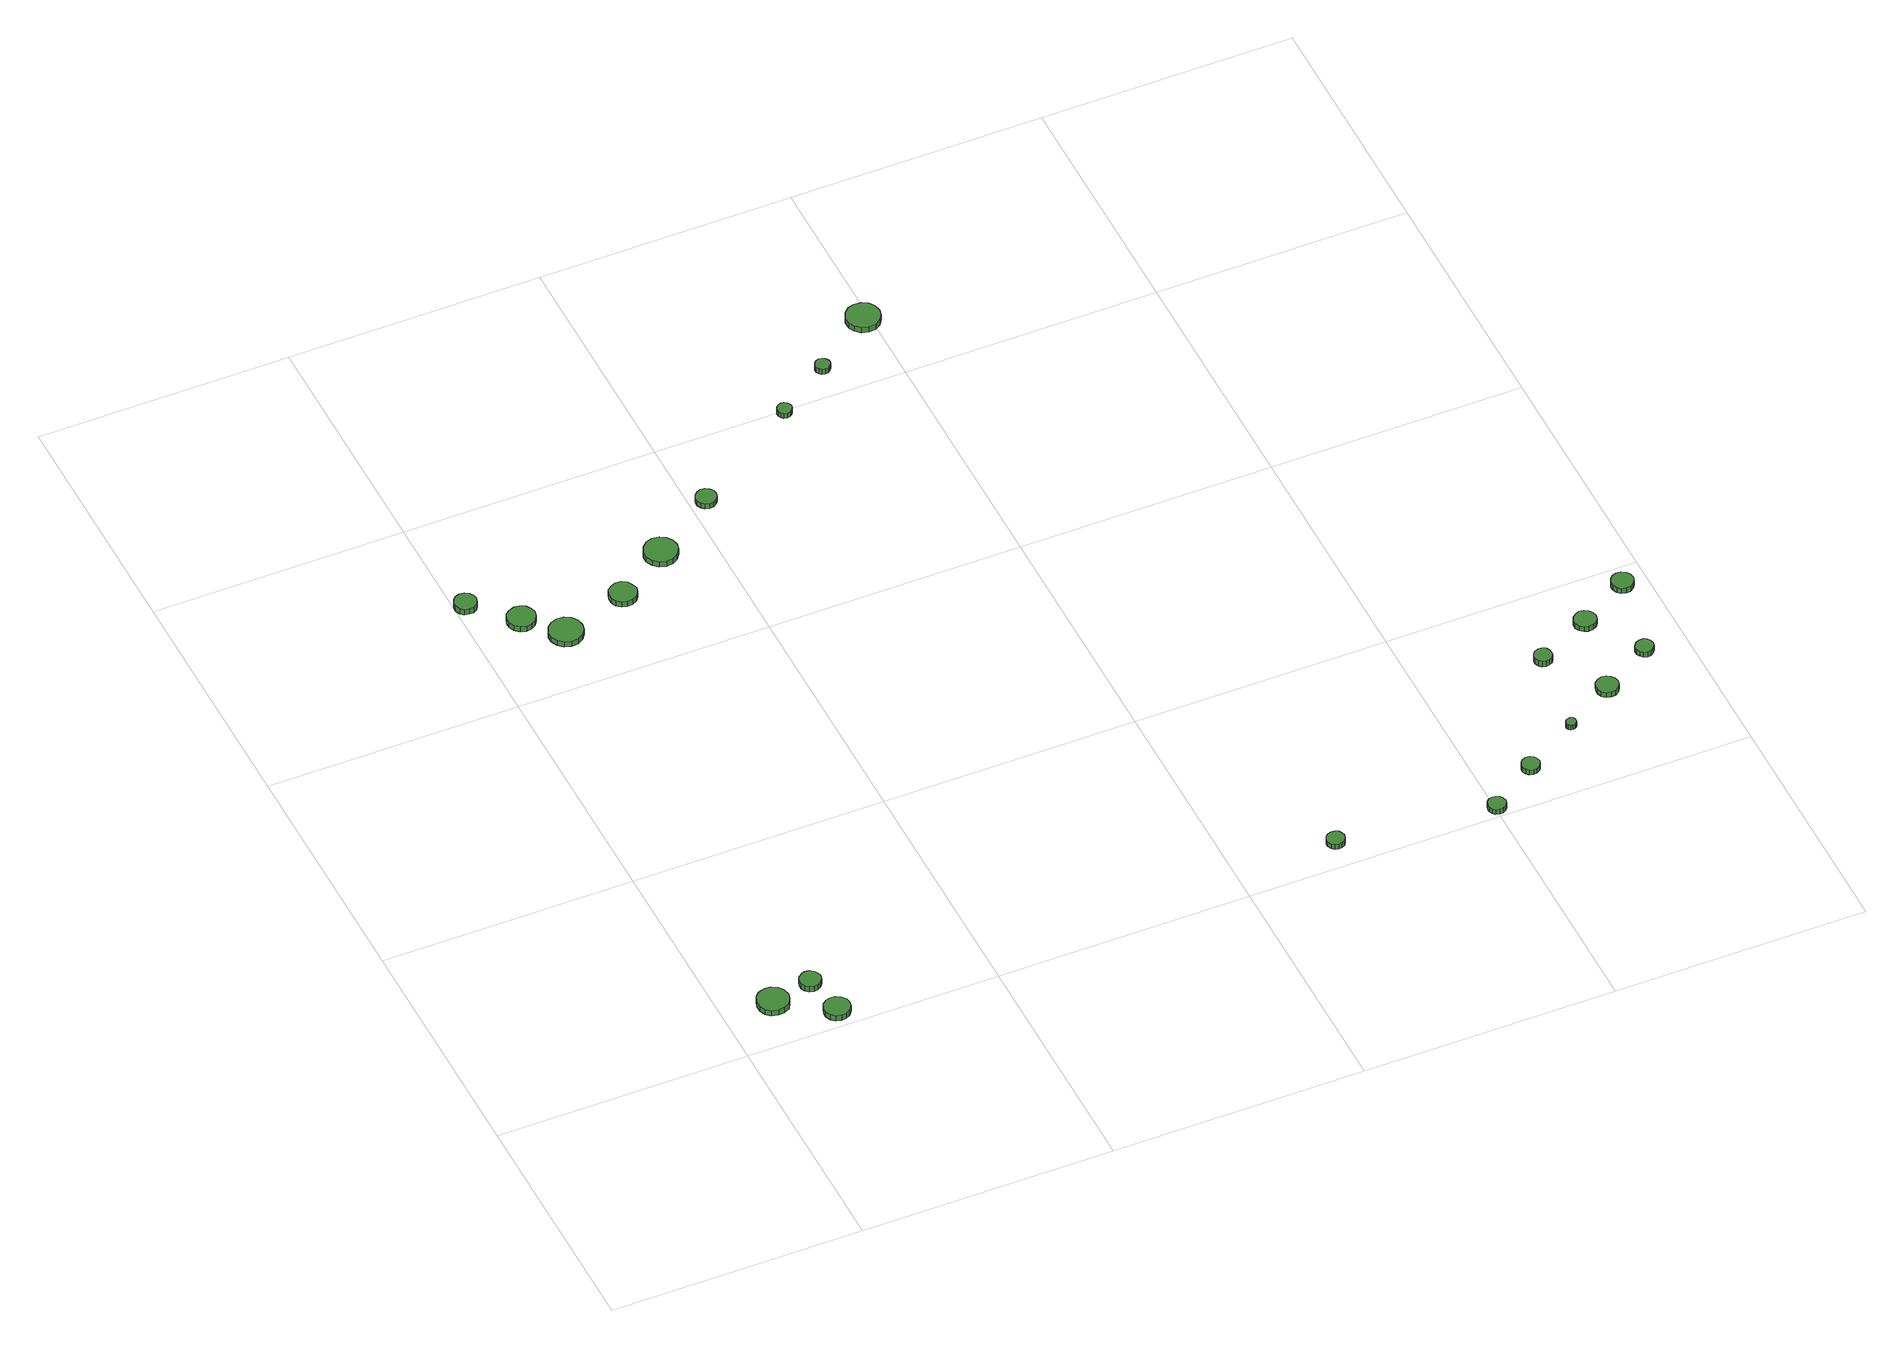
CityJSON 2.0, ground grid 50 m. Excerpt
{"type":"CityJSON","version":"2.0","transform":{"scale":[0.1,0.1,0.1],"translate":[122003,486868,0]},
"CityObjects":{
"tree1":{"type":"SolitaryVegetationObject","attributes":{"function":"something"},"geometry":[{"type":"MultiSurface","lod":"1","boundaries":[[[0,1,2,3,4,5,6,7,8,9,10,11,12,13,14]],[[15,16,17,18,19,20,21,22,23,24,25,26,27,28,29]],[[0,29,28,1]],[[1,28,27,2]],[[2,27,26,3]],[[3,26,25,4]],[[4,25,24,5]],[[5,24,23,6]],[[6,23,22,7]],[[7,22,21,8]],[[8,21,20,9]],[[9,20,19,10]],[[10,19,18,11]],[[11,18,17,12]],[[12,17,16,13]],[[13,16,15,14]],[[14,15,29,0]]]}]},
"tree2":{"type":"SolitaryVegetationObject","attributes":{"function":"something"},"geometry":[{"type":"MultiSurface","lod":"1","boundaries":[[[30,31,32,33,34,35,36,37,38,39,40,41,42,43,44]],[[45,46,47,48,49,50,51,52,53,54,55,56,57,58,59]],[[30,59,58,31]],[[31,58,57,32]],[[32,57,56,33]],[[33,56,55,34]],[[34,55,54,35]],[[35,54,53,36]],[[36,53,52,37]],[[37,52,51,38]],[[38,51,50,39]],[[39,50,49,40]],[[40,49,48,41]],[[41,48,47,42]],[[42,47,46,43]],[[43,46,45,44]],[[44,45,59,30]]]}]},
"tree3":{"type":"SolitaryVegetationObject","attributes":{"function":"something"},"geometry":[{"type":"MultiSurface","lod":"1","boundaries":[[[60,61,62,63,64,65,66,67,68,69,70,71,72,73,74]],[[75,76,77,78,79,80,81,82,83,84,85,86,87,88,89]],[[60,89,88,61]],[[61,88,87,62]],[[62,87,86,63]],[[63,86,85,64]],[[64,85,84,65]],[[65,84,83,66]],[[66,83,82,67]],[[67,82,81,68]],[[68,81,80,69]],[[69,80,79,70]],[[70,79,78,71]],[[71,78,77,72]],[[72,77,76,73]],[[73,76,75,74]],[[74,75,89,60]]]}]},
"tree4":{"type":"SolitaryVegetationObject","attributes":{"function":"something"},"geometry":[{"type":"MultiSurface","lod":"1","boundaries":[[[90,91,92,93,94,95,96,97,98,99,100,101,102,103,104]],[[105,106,107,108,109,110,111,112,113,114,115,116,117,118,119]],[[90,119,118,91]],[[91,118,117,92]],[[92,117,116,93]],[[93,116,115,94]],[[94,115,114,95]],[[95,114,113,96]],[[96,113,112,97]],[[97,112,111,98]],[[98,111,110,99]],[[99,110,109,100]],[[100,109,108,101]],[[101,108,107,102]],[[102,107,106,103]],[[103,106,105,104]],[[104,105,119,90]]]}]},
"tree5":{"type":"SolitaryVegetationObject","attributes":{"function":"something"},"geometry":[{"type":"MultiSurface","lod":"1","boundaries":[[[120,121,122,123,124,125,126,127,128,129,130,131,132,133,134]],[[135,136,137,138,139,140,141,142,143,144,145,146,147,148,149]],[[120,149,148,121]],[[121,148,147,122]],[[122,147,146,123]],[[123,146,145,124]],[[124,145,144,125]],[[125,144,143,126]],[[126,143,142,127]],[[127,142,141,128]],[[128,141,140,129]],[[129,140,139,130]],[[130,139,138,131]],[[131,138,137,132]],[[132,137,136,133]],[[133,136,135,134]],[[134,135,149,120]]]}]},
"tree6":{"type":"SolitaryVegetationObject","attributes":{"function":"something"},"geometry":[{"type":"MultiSurface","lod":"1","boundaries":[[[150,151,152,153,154,155,156,157,158,159,160,161,162,163,164]],[[165,166,167,168,169,170,171,172,173,174,175,176,177,178,179]],[[150,179,178,151]],[[151,178,177,152]],[[152,177,176,153]],[[153,176,175,154]],[[154,175,174,155]],[[155,174,173,156]],[[156,173,172,157]],[[157,172,171,158]],[[158,171,170,159]],[[159,170,169,160]],[[160,169,168,161]],[[161,168,167,162]],[[162,167,166,163]],[[163,166,165,164]],[[164,165,179,150]]]}]},
"tree7":{"type":"SolitaryVegetationObject","attributes":{"function":"something"},"geometry":[{"type":"MultiSurface","lod":"1","boundaries":[[[180,181,182,183,184,185,186,187,188,189,190,191,192,193,194]],[[195,196,197,198,199,200,201,202,203,204,205,206,207,208,209]],[[180,209,208,181]],[[181,208,207,182]],[[182,207,206,183]],[[183,206,205,184]],[[184,205,204,185]],[[185,204,203,186]],[[186,203,202,187]],[[187,202,201,188]],[[188,201,200,189]],[[189,200,199,190]],[[190,199,198,191]],[[191,198,197,192]],[[192,197,196,193]],[[193,196,195,194]],[[194,195,209,180]]]}]},
"tree8":{"type":"SolitaryVegetationObject","attributes":{"function":"something"},"geometry":[{"type":"MultiSurface","lod":"1","boundaries":[[[210,211,212,213,214,215,216,217,218,219,220,221,222,223,224]],[[225,226,227,228,229,230,231,232,233,234,235,236,237,238,239]],[[210,239,238,211]],[[211,238,237,212]],[[212,237,236,213]],[[213,236,235,214]],[[214,235,234,215]],[[215,234,233,216]],[[216,233,232,217]],[[217,232,231,218]],[[218,231,230,219]],[[219,230,229,220]],[[220,229,228,221]],[[221,228,227,222]],[[222,227,226,223]],[[223,226,225,224]],[[224,225,239,210]]]}]},
"tree9":{"type":"SolitaryVegetationObject","attributes":{"function":"something"},"geometry":[{"type":"MultiSurface","lod":"1","boundaries":[[[240,241,242,243,244,245,246,247,248,249,250,251,252,253,254]],[[255,256,257,258,259,260,261,262,263,264,265,266,267,268,269]],[[240,269,268,241]],[[241,268,267,242]],[[242,267,266,243]],[[243,266,265,244]],[[244,265,264,245]],[[245,264,263,246]],[[246,263,262,247]],[[247,262,261,248]],[[248,261,260,249]],[[249,260,259,250]],[[250,259,258,251]],[[251,258,257,252]],[[252,257,256,253]],[[253,256,255,254]],[[254,255,269,240]]]}]},
"tree10":{"type":"SolitaryVegetationObject","attributes":{"function":"something"},"geometry":[{"type":"MultiSurface","lod":"1","boundaries":[[[270,271,272,273,274,275,276,277,278,279,280,281,282,283,284]],[[285,286,287,288,289,290,291,292,293,294,295,296,297,298,299]],[[270,299,298,271]],[[271,298,297,272]],[[272,297,296,273]],[[273,296,295,274]],[[274,295,294,275]],[[275,294,293,276]],[[276,293,292,277]],[[277,292,291,278]],[[278,291,290,279]],[[279,290,289,280]],[[280,289,288,281]],[[281,288,287,282]],[[282,287,286,283]],[[283,286,285,284]],[[284,285,299,270]]]}]},
"tree11":{"type":"SolitaryVegetationObject","attributes":{"function":"something"},"geometry":[{"type":"MultiSurface","lod":"1","boundaries":[[[300,301,302,303,304,305,306,307,308,309,310,311,312,313,314]],[[315,316,317,318,319,320,321,322,323,324,325,326,327,328,329]],[[300,329,328,301]],[[301,328,327,302]],[[302,327,326,303]],[[303,326,325,304]],[[304,325,324,305]],[[305,324,323,306]],[[306,323,322,307]],[[307,322,321,308]],[[308,321,320,309]],[[309,320,319,310]],[[310,319,318,311]],[[311,318,317,312]],[[312,317,316,313]],[[313,316,315,314]],[[314,315,329,300]]]}]},
"tree12":{"type":"SolitaryVegetationObject","attributes":{"function":"something"},"geometry":[{"type":"MultiSurface","lod":"1","boundaries":[[[330,331,332,333,334,335,336,337,338,339,340,341,342,343,344]],[[345,346,347,348,349,350,351,352,353,354,355,356,357,358,359]],[[330,359,358,331]],[[331,358,357,332]],[[332,357,356,333]],[[333,356,355,334]],[[334,355,354,335]],[[335,354,353,336]],[[336,353,352,337]],[[337,352,351,338]],[[338,351,350,339]],[[339,350,349,340]],[[340,349,348,341]],[[341,348,347,342]],[[342,347,346,343]],[[343,346,345,344]],[[344,345,359,330]]]}]},
"tree13":{"type":"SolitaryVegetationObject","attributes":{"function":"something"},"geometry":[{"type":"MultiSurface","lod":"1","boundaries":[[[360,361,362,363,364,365,366,367,368,369,370,371,372,373,374]],[[375,376,377,378,379,380,381,382,383,384,385,386,387,388,389]],[[360,389,388,361]],[[361,388,387,362]],[[362,387,386,363]],[[363,386,385,364]],[[364,385,384,365]],[[365,384,383,366]],[[366,383,382,367]],[[367,382,381,368]],[[368,381,380,369]],[[369,380,379,370]],[[370,379,378,371]],[[371,378,377,372]],[[372,377,376,373]],[[373,376,375,374]],[[374,375,389,360]]]}]},
"tree14":{"type":"SolitaryVegetationObject","attributes":{"function":"something"},"geometry":[{"type":"MultiSurface","lod":"1","boundaries":[[[390,391,392,393,394,395,396,397,398,399,400,401,402,403,404]],[[405,406,407,408,409,410,411,412,413,414,415,416,417,418,419]],[[390,419,418,391]],[[391,418,417,392]],[[392,417,416,393]],[[393,416,415,394]],[[394,415,414,395]],[[395,414,413,396]],[[396,413,412,397]],[[397,412,411,398]],[[398,411,410,399]],[[399,410,409,400]],[[400,409,408,401]],[[401,408,407,402]],[[402,407,406,403]],[[403,406,405,404]],[[404,405,419,390]]]}]},
"tree15":{"type":"SolitaryVegetationObject","attributes":{"function":"something"},"geometry":[{"type":"MultiSurface","lod":"1","boundaries":[[[420,421,422,423,424,425,426,427,428,429,430,431,432,433,434]],[[435,436,437,438,439,440,441,442,443,444,445,446,447,448,449]],[[420,449,448,421]],[[421,448,447,422]],[[422,447,446,423]],[[423,446,445,424]],[[424,445,444,425]],[[425,444,443,426]],[[426,443,442,427]],[[427,442,441,428]],[[428,441,440,429]],[[429,440,439,430]],[[430,439,438,431]],[[431,438,437,432]],[[432,437,436,433]],[[433,436,435,434]],[[434,435,449,420]]]}]},
"tree16":{"type":"SolitaryVegetationObject","attributes":{"function":"something"},"geometry":[{"type":"MultiSurface","lod":"1","boundaries":[[[450,451,452,453,454,455,456,457,458,459,460,461,462,463,464]],[[465,466,467,468,469,470,471,472,473,474,475,476,477,478,479]],[[450,479,478,451]],[[451,478,477,452]],[[452,477,476,453]],[[453,476,475,454]],[[454,475,474,455]],[[455,474,473,456]],[[456,473,472,457]],[[457,472,471,458]],[[458,471,470,459]],[[459,470,469,460]],[[460,469,468,461]],[[461,468,467,462]],[[462,467,466,463]],[[463,466,465,464]],[[464,465,479,450]]]}]},
"tree17":{"type":"SolitaryVegetationObject","attributes":{"function":"something"},"geometry":[{"type":"MultiSurface","lod":"1","boundaries":[[[480,481,482,483,484,485,486,487,488,489,490,491,492,493,494]],[[495,496,497,498,499,500,501,502,503,504,505,506,507,508,509]],[[480,509,508,481]],[[481,508,507,482]],[[482,507,506,483]],[[483,506,505,484]],[[484,505,504,485]],[[485,504,503,486]],[[486,503,502,487]],[[487,502,501,488]],[[488,501,500,489]],[[489,500,499,490]],[[490,499,498,491]],[[491,498,497,492]],[[492,497,496,493]],[[493,496,495,494]],[[494,495,509,480]]]}]},
"tree18":{"type":"SolitaryVegetationObject","attributes":{"function":"something"},"geometry":[{"type":"MultiSurface","lod":"1","boundaries":[[[510,511,512,513,514,515,516,517,518,519,520,521,522,523,524]],[[525,526,527,528,529,530,531,532,533,534,535,536,537,538,539]],[[510,539,538,511]],[[511,538,537,512]],[[512,537,536,513]],[[513,536,535,514]],[[514,535,534,515]],[[515,534,533,516]],[[516,533,532,517]],[[517,532,531,518]],[[518,531,530,519]],[[519,530,529,520]],[[520,529,528,521]],[[521,528,527,522]],[[522,527,526,523]],[[523,526,525,524]],[[524,525,539,510]]]}]},
"tree19":{"type":"SolitaryVegetationObject","attributes":{"function":"something"},"geometry":[{"type":"MultiSurface","lod":"1","boundaries":[[[540,541,542,543,544,545,546,547,548,549,550,551,552,553,554]],[[555,556,557,558,559,560,561,562,563,564,565,566,567,568,569]],[[540,569,568,541]],[[541,568,567,542]],[[542,567,566,543]],[[543,566,565,544]],[[544,565,564,545]],[[545,564,563,546]],[[546,563,562,547]],[[547,562,561,548]],[[548,561,560,549]],[[549,560,559,550]],[[550,559,558,551]],[[551,558,557,552]],[[552,557,556,553]],[[553,556,555,554]],[[554,555,569,540]]]}]},
"tree20":{"type":"SolitaryVegetationObject","attributes":{"function":"something"},"geometry":[{"type":"MultiSurface","lod":"1","boundaries":[[[570,571,572,573,574,575,576,577,578,579,580,581,582,583,584]],[[585,586,587,588,589,590,591,592,593,594,595,596,597,598,599]],[[570,599,598,571]],[[571,598,597,572]],[[572,597,596,573]],[[573,596,595,574]],[[574,595,594,575]],[[575,594,593,576]],[[576,593,592,577]],[[577,592,591,578]],[[578,591,590,579]],[[579,590,589,580]],[[580,589,588,581]],[[581,588,587,582]],[[582,587,586,583]],[[583,586,585,584]],[[584,585,599,570]]]}]},
"tree21":{"type":"SolitaryVegetationObject","attributes":{"function":"something"},"geometry":[{"type":"MultiSurface","lod":"1","boundaries":[[[600,601,602,603,604,605,606,607,608,609,610,611,612,613,614]],[[615,616,617,618,619,620,621,622,623,624,625,626,627,628,629]],[[600,629,628,601]],[[601,628,627,602]],[[602,627,626,603]],[[603,626,625,604]],[[604,625,624,605]],[[605,624,623,606]],[[606,623,622,607]],[[607,622,621,608]],[[608,621,620,609]],[[609,620,619,610]],[[610,619,618,611]],[[611,618,617,612]],[[612,617,616,613]],[[613,616,615,614]],[[614,615,629,600]]]}]}
},
"vertices":[
[127,99,22],[124,112,22],[117,122,22],[105,129,22],[93,130,22],[80,126,22],[71,118,22],[66,106,22],[66,93,22],[71,81,22],[80,72,22],[93,69,22],[105,70,22],[117,76,22],[124,87,22],[124,87,9],[117,76,9],[105,70,9],[93,69,9],[80,72,9],[71,81,9],[66,93,9],[66,106,9],[71,118,9],[80,126,9],[93,130,9],[105,129,9],[117,122,9],[124,112,9],[127,99,9],
[219,34,22],[217,44,22],[210,53,22],[201,58,22],[191,59,22],[181,56,22],[173,49,22],[169,39,22],[169,29,22],[173,19,22],[181,12,22],[191,9,22],[201,10,22],[210,15,22],[217,24,22],[217,24,9],[210,15,9],[201,10,9],[191,9,9],[181,12,9],[173,19,9],[169,29,9],[169,39,9],[173,49,9],[181,56,9],[191,59,9],[201,58,9],[210,53,9],[217,44,9],[219,34,9],
[200,119,22],[198,127,22],[193,134,22],[186,139,22],[177,140,22],[169,137,22],[162,131,22],[159,123,22],[159,114,22],[162,106,22],[169,101,22],[177,98,22],[186,99,22],[193,103,22],[198,110,22],[198,110,9],[193,103,9],[186,99,9],[177,98,9],[169,101,9],[162,106,9],[159,114,9],[159,123,9],[162,131,9],[169,137,9],[177,140,9],[186,139,9],[193,134,9],[198,127,9],[200,119,9],
[43,1277,17],[41,1286,17],[36,1293,17],[28,1298,17],[19,1299,17],[10,1296,17],[4,1290,17],[0,1282,17],[0,1273,17],[4,1264,17],[10,1258,17],[19,1256,17],[28,1256,17],[36,1261,17],[41,1268,17],[41,1268,4],[36,1261,4],[28,1256,4],[19,1256,4],[10,1258,4],[4,1264,4],[0,1273,4],[0,1282,4],[4,1290,4],[10,1296,4],[19,1299,4],[28,1298,4],[36,1293,4],[41,1286,4],[43,1277,4],
[124,1198,19],[121,1209,19],[115,1218,19],[105,1223,19],[94,1225,19],[83,1221,19],[74,1214,19],[70,1203,19],[70,1192,19],[74,1182,19],[83,1174,19],[94,1170,19],[105,1172,19],[115,1177,19],[121,1186,19],[121,1186,6],[115,1177,6],[105,1172,6],[94,1170,6],[83,1174,6],[74,1182,6],[70,1192,6],[70,1203,6],[74,1214,6],[83,1221,6],[94,1225,6],[105,1223,6],[115,1218,6],[121,1209,6],[124,1198,6],
[188,1131,20],[185,1145,20],[177,1156,20],[165,1163,20],[152,1164,20],[139,1160,20],[129,1151,20],[123,1138,20],[123,1125,20],[129,1112,20],[139,1103,20],[152,1099,20],[165,1100,20],[177,1107,20],[185,1118,20],[185,1118,8],[177,1107,8],[165,1100,8],[152,1099,8],[139,1103,8],[129,1112,8],[123,1125,8],[123,1138,8],[129,1151,8],[139,1160,8],[152,1164,8],[165,1163,8],[177,1156,8],[185,1145,8],[188,1131,8],
[316,1176,22],[313,1187,22],[307,1196,22],[297,1202,22],[286,1203,22],[276,1199,22],[267,1192,22],[263,1182,22],[263,1171,22],[267,1160,22],[276,1153,22],[286,1150,22],[297,1151,22],[307,1156,22],[313,1165,22],[313,1165,9],[307,1156,9],[297,1151,9],[286,1150,9],[276,1153,9],[267,1160,9],[263,1171,9],[263,1182,9],[267,1192,9],[276,1199,9],[286,1203,9],[297,1202,9],[307,1196,9],[313,1187,9],[316,1176,9],
[431,1250,20],[428,1263,20],[420,1274,20],[409,1281,20],[395,1283,20],[382,1278,20],[372,1269,20],[366,1257,20],[366,1243,20],[372,1231,20],[382,1222,20],[395,1217,20],[409,1219,20],[420,1226,20],[428,1237,20],[428,1237,7],[420,1226,7],[409,1219,7],[395,1217,7],[382,1222,7],[372,1231,7],[366,1243,7],[366,1257,7],[372,1269,7],[382,1278,7],[395,1283,7],[409,1281,7],[420,1274,7],[428,1263,7],[431,1250,7],
[551,1342,20],[549,1350,20],[544,1356,20],[537,1361,20],[528,1362,20],[520,1359,20],[514,1353,20],[511,1346,20],[511,1337,20],[514,1330,20],[520,1324,20],[528,1321,20],[537,1322,20],[544,1327,20],[549,1333,20],[549,1333,8],[544,1327,8],[537,1322,8],[528,1321,8],[520,1324,8],[514,1330,8],[511,1337,8],[511,1346,8],[514,1353,8],[520,1359,8],[528,1362,8],[537,1361,8],[544,1356,8],[549,1350,8],[551,1342,8],
[771,1494,18],[769,1499,18],[766,1504,18],[761,1507,18],[755,1508,18],[749,1506,18],[745,1502,18],[742,1497,18],[742,1491,18],[745,1485,18],[749,1481,18],[755,1479,18],[761,1480,18],[766,1483,18],[769,1488,18],[769,1488,6],[766,1483,6],[761,1480,6],[755,1479,6],[749,1481,6],[745,1485,6],[742,1491,6],[742,1497,6],[745,1502,6],[749,1506,6],[755,1508,6],[761,1507,6],[766,1504,6],[769,1499,6],[771,1494,6],
[1216,57,21],[1214,65,21],[1210,71,21],[1204,74,21],[1196,75,21],[1189,73,21],[1184,68,21],[1181,61,21],[1181,54,21],[1184,47,21],[1189,42,21],[1196,40,21],[1204,41,21],[1210,44,21],[1214,50,21],[1214,50,9],[1210,44,9],[1204,41,9],[1196,40,9],[1189,42,9],[1184,47,9],[1181,54,9],[1181,61,9],[1184,68,9],[1189,73,9],[1196,75,9],[1204,74,9],[1210,71,9],[1214,65,9],[1216,57,9],
[881,1568,19],[880,1574,19],[876,1579,19],[871,1582,19],[865,1583,19],[859,1581,19],[855,1577,19],[852,1571,19],[852,1565,19],[855,1560,19],[859,1556,19],[865,1554,19],[871,1555,19],[876,1558,19],[880,1563,19],[880,1563,6],[876,1558,6],[871,1555,6],[865,1554,6],[859,1556,6],[855,1560,6],[852,1565,6],[852,1571,6],[855,1577,6],[859,1581,6],[865,1583,6],[871,1582,6],[876,1579,6],[880,1574,6],[881,1568,6],
[1018,1652,20],[1015,1666,20],[1007,1677,20],[996,1683,20],[982,1685,20],[969,1681,20],[959,1672,20],[953,1659,20],[953,1645,20],[959,1633,20],[969,1624,20],[982,1620,20],[996,1621,20],[1007,1628,20],[1015,1639,20],[1015,1639,7],[1007,1628,7],[996,1621,7],[982,1620,7],[969,1624,7],[959,1633,7],[953,1645,7],[953,1659,7],[959,1672,7],[969,1681,7],[982,1685,7],[996,1683,7],[1007,1677,7],[1015,1666,7],[1018,1652,7],
[1519,18,22],[1517,25,22],[1513,31,22],[1506,34,22],[1499,35,22],[1492,33,22],[1487,28,22],[1484,21,22],[1484,14,22],[1487,7,22],[1492,2,22],[1499,0,22],[1506,1,22],[1513,4,22],[1517,10,22],[1517,10,10],[1513,4,10],[1506,1,10],[1499,0,10],[1492,2,10],[1487,7,10],[1484,14,10],[1484,21,10],[1487,28,10],[1492,33,10],[1499,35,10],[1506,34,10],[1513,31,10],[1517,25,10],[1519,18,10],
[1618,87,21],[1616,94,21],[1612,100,21],[1606,104,21],[1598,105,21],[1591,102,21],[1586,97,21],[1583,91,21],[1583,83,21],[1586,77,21],[1591,72,21],[1598,69,21],[1606,70,21],[1612,74,21],[1616,80,21],[1616,80,9],[1612,74,9],[1606,70,9],[1598,69,9],[1591,72,9],[1586,77,9],[1583,83,9],[1583,91,9],[1586,97,9],[1591,102,9],[1598,105,9],[1606,104,9],[1612,100,9],[1616,94,9],[1618,87,9],
[1723,158,19],[1722,162,19],[1720,165,19],[1716,167,19],[1712,167,19],[1708,166,19],[1705,163,19],[1703,160,19],[1703,155,19],[1705,152,19],[1708,149,19],[1712,148,19],[1716,148,19],[1720,150,19],[1722,153,19],[1722,153,7],[1720,150,7],[1716,148,7],[1712,148,7],[1708,149,7],[1705,152,7],[1703,155,7],[1703,160,7],[1705,163,7],[1708,166,7],[1712,167,7],[1716,167,7],[1720,165,7],[1722,162,7],[1723,158,7],
[1756,336,19],[1755,344,19],[1751,350,19],[1744,353,19],[1737,354,19],[1730,352,19],[1725,347,19],[1722,340,19],[1722,333,19],[1725,326,19],[1730,321,19],[1737,319,19],[1744,320,19],[1751,323,19],[1755,329,19],[1755,329,6],[1751,323,6],[1744,320,6],[1737,319,6],[1730,321,6],[1725,326,6],[1722,333,6],[1722,340,6],[1725,347,6],[1730,352,6],[1737,354,6],[1744,353,6],[1751,350,6],[1755,344,6],[1756,336,6],
[1835,218,19],[1833,227,19],[1827,234,19],[1820,239,19],[1811,240,19],[1802,237,19],[1795,231,19],[1792,223,19],[1792,214,19],[1795,205,19],[1802,199,19],[1811,197,19],[1820,197,19],[1827,202,19],[1833,209,19],[1833,209,7],[1827,202,7],[1820,197,7],[1811,197,7],[1802,199,7],[1795,205,7],[1792,214,7],[1792,223,7],[1795,231,7],[1802,237,7],[1811,240,7],[1820,239,7],[1827,234,7],[1833,227,7],[1835,218,7],
[1869,390,19],[1867,399,19],[1862,406,19],[1854,411,19],[1845,412,19],[1837,409,19],[1830,403,19],[1826,395,19],[1826,386,19],[1830,378,19],[1837,372,19],[1845,369,19],[1854,370,19],[1862,374,19],[1867,381,19],[1867,381,7],[1862,374,7],[1854,370,7],[1845,369,7],[1837,372,7],[1830,378,7],[1826,386,7],[1826,395,7],[1830,403,7],[1837,409,7],[1845,412,7],[1854,411,7],[1862,406,7],[1867,399,7],[1869,390,7],
[1934,282,19],[1932,289,19],[1928,295,19],[1922,299,19],[1914,299,19],[1907,297,19],[1902,292,19],[1899,286,19],[1899,278,19],[1902,272,19],[1907,267,19],[1914,264,19],[1922,265,19],[1928,269,19],[1932,275,19],[1932,275,7],[1928,269,7],[1922,265,7],[1914,264,7],[1907,267,7],[1902,272,7],[1899,278,7],[1899,286,7],[1902,292,7],[1907,297,7],[1914,299,7],[1922,299,7],[1928,295,7],[1932,289,7],[1934,282,7],
[1972,453,19],[1970,462,19],[1965,469,19],[1957,474,19],[1948,475,19],[1939,472,19],[1933,466,19],[1929,458,19],[1929,449,19],[1933,440,19],[1939,434,19],[1948,432,19],[1957,432,19],[1965,437,19],[1970,444,19],[1970,444,7],[1965,437,7],[1957,432,7],[1948,432,7],[1939,434,7],[1933,440,7],[1929,449,7],[1929,458,7],[1933,466,7],[1939,472,7],[1948,475,7],[1957,474,7],[1965,469,7],[1970,462,7],[1972,453,7]
]}
